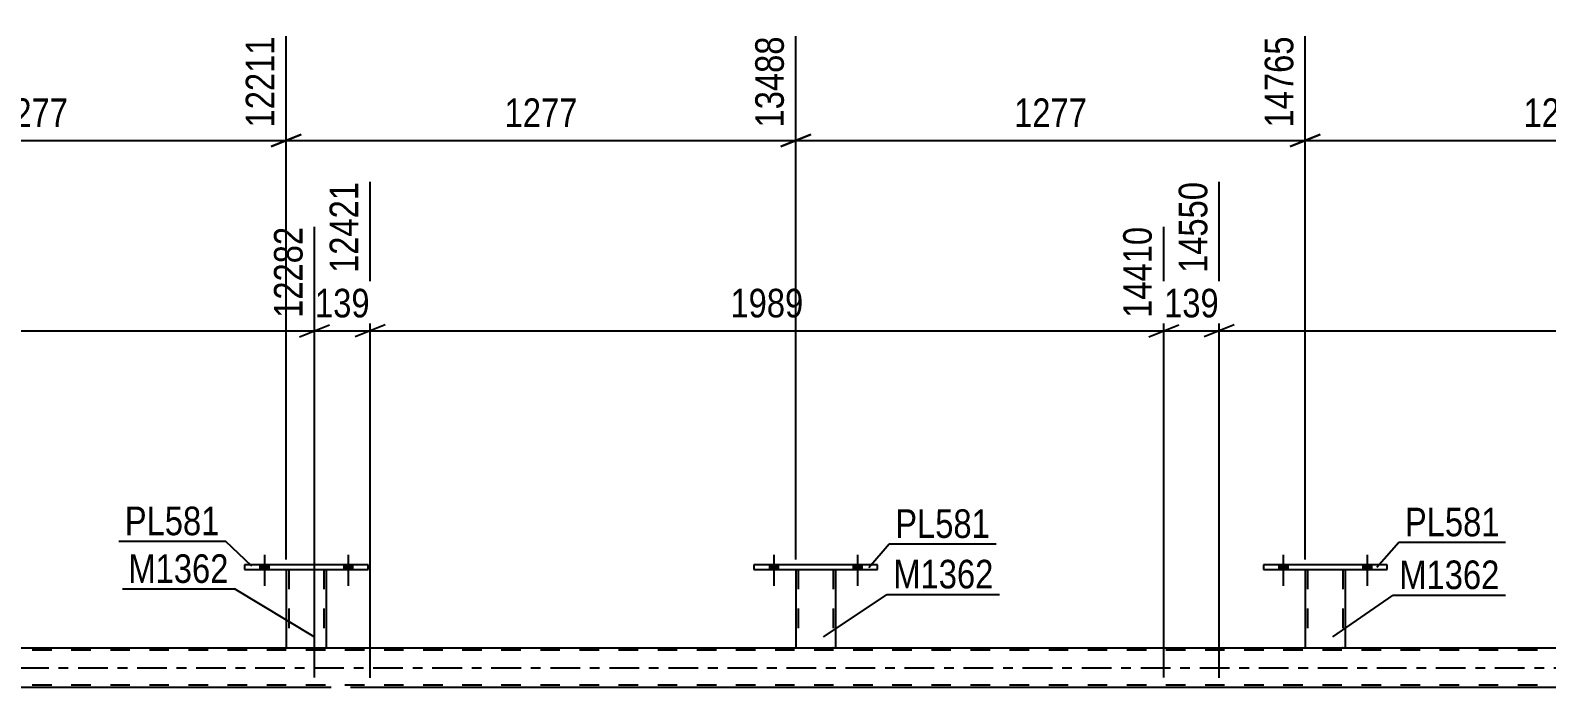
# Model space of a CAD drawing. Header units: millimetres. Extents: x 0 to 841, y 0 to 594.
# Drawn here: x 515 to 667.1, y 435.8 to 501.7 of the extents above; entities that cross this region are included whole.
import ezdxf

# ---------------------------------------------------------------- set-up
doc = ezdxf.new("R2010")
doc.units = ezdxf.units.MM
doc.linetypes.add('DXK_LINE_DOT2', pattern=[3.9198, 1.9599, -1.9599])
doc.linetypes.add('DXK_LINE_DOT3', pattern=[5.9187, 2.979, -0.9799, 0.9799, -0.9799])
doc.styles.add('Arial Narrow', font='ARIALN.TTF', dxfattribs={"height": 0.2})

# ---------------------------------------------------------------- blocks, each defined once
blk = doc.blocks.new('Bolt-103655156-3770 - 3756')
at = {"linetype": 'Continuous'}
for points in [[(538.07, 447.6), (538.95, 447.6), (538.95, 448.08), (538.07, 448.08)], [(546.47, 447.6), (547.35, 447.6), (547.35, 448.08), (546.47, 448.08)]]:
    blk.add_hatch(color=1, dxfattribs=at).paths.add_polyline_path(points)
at = {"color": 1, "linetype": 'Continuous'}
for p, q in [((538.51, 449.08), (538.51, 445.96)), ((546.91, 449.08), (546.91, 445.96)), ((538.07, 448.08), (538.07, 447.6)), ((538.95, 448.08), (538.95, 447.6)), ((546.47, 448.08), (546.47, 447.6)), ((547.35, 448.08), (547.35, 447.6))]:
    blk.add_line(p, q, dxfattribs=at)
blk = doc.blocks.new('Bolt-103655156-3771 - 3756')
at = {"linetype": 'Continuous'}
for points in [[(589.15, 447.6), (590.03, 447.6), (590.03, 448.08), (589.15, 448.08)], [(597.55, 447.6), (598.43, 447.6), (598.43, 448.08), (597.55, 448.08)]]:
    blk.add_hatch(color=1, dxfattribs=at).paths.add_polyline_path(points)
at = {"color": 1, "linetype": 'Continuous'}
for p, q in [((589.59, 449.08), (589.59, 445.96)), ((597.99, 449.08), (597.99, 445.96)), ((589.15, 448.08), (589.15, 447.6)), ((590.03, 448.08), (590.03, 447.6)), ((597.55, 448.08), (597.55, 447.6)), ((598.43, 448.08), (598.43, 447.6))]:
    blk.add_line(p, q, dxfattribs=at)
blk = doc.blocks.new('Bolt-103655156-3772 - 3756')
at = {"linetype": 'Continuous'}
for points in [[(589.15, 447.6), (590.03, 447.6), (590.03, 448.08), (589.15, 448.08)], [(597.55, 447.6), (598.43, 447.6), (598.43, 448.08), (597.55, 448.08)]]:
    blk.add_hatch(color=1, dxfattribs=at).paths.add_polyline_path(points)
at = {"color": 1, "linetype": 'Continuous'}
for p, q in [((589.59, 449.08), (589.59, 445.96)), ((597.99, 449.08), (597.99, 445.96)), ((589.15, 448.08), (589.15, 447.6)), ((590.03, 448.08), (590.03, 447.6)), ((597.55, 448.08), (597.55, 447.6)), ((598.43, 448.08), (598.43, 447.6))]:
    blk.add_line(p, q, dxfattribs=at)
blk = doc.blocks.new('Bolt-103655156-3773 - 3756')
at = {"linetype": 'Continuous'}
for points in [[(640.23, 447.6), (641.11, 447.6), (641.11, 448.08), (640.23, 448.08)], [(648.63, 447.6), (649.51, 447.6), (649.51, 448.08), (648.63, 448.08)]]:
    blk.add_hatch(color=1, dxfattribs=at).paths.add_polyline_path(points)
at = {"color": 1, "linetype": 'Continuous'}
for p, q in [((640.67, 449.08), (640.67, 445.96)), ((649.07, 449.08), (649.07, 445.96)), ((640.23, 448.08), (640.23, 447.6)), ((641.11, 448.08), (641.11, 447.6)), ((648.63, 448.08), (648.63, 447.6)), ((649.51, 448.08), (649.51, 447.6))]:
    blk.add_line(p, q, dxfattribs=at)
blk = doc.blocks.new('Part-103655156-3863 - 3756')
at = {"color": 2, "linetype": 'Continuous'}
for p, q in [((540.71, 447.6), (540.71, 439.76)), ((544.71, 447.6), (544.71, 439.76)), ((540.71, 439.76), (544.71, 439.76))]:
    blk.add_line(p, q, dxfattribs=at)
at = {"color": 7, "linetype": 'DXK_LINE_DOT2'}
for p, q in [((540.71, 447.6), (544.71, 447.6)), ((540.71, 447.6), (540.71, 447.6)), ((540.71, 447.6), (540.71, 447.6)), ((540.95, 447.6), (540.95, 439.76)), ((544.47, 447.6), (544.47, 439.76)), ((544.71, 447.6), (544.71, 447.6)), ((544.71, 447.6), (544.71, 447.6)), ((544.42, 439.76), (544.45, 439.76)), ((544.42, 439.76), (544.45, 439.76)), ((544.45, 439.76), (544.47, 439.76)), ((544.45, 439.76), (544.47, 439.76))]:
    blk.add_line(p, q, dxfattribs=at)
blk = doc.blocks.new('Bolt-103655156-3791 - 3756')
at = {"linetype": 'Continuous'}
for points in [[(538.07, 447.6), (538.95, 447.6), (538.95, 448.08), (538.07, 448.08)], [(546.47, 447.6), (547.35, 447.6), (547.35, 448.08), (546.47, 448.08)]]:
    blk.add_hatch(color=1, dxfattribs=at).paths.add_polyline_path(points)
at = {"color": 1, "linetype": 'Continuous'}
for p, q in [((538.51, 449.08), (538.51, 445.96)), ((546.91, 449.08), (546.91, 445.96)), ((538.07, 448.08), (538.07, 447.6)), ((538.95, 448.08), (538.95, 447.6)), ((546.47, 448.08), (546.47, 447.6)), ((547.35, 448.08), (547.35, 447.6))]:
    blk.add_line(p, q, dxfattribs=at)
blk = doc.blocks.new('Part-103655156-3868 - 3756')
at = {"color": 2, "linetype": 'Continuous'}
for p, q in [((536.51, 448.08), (536.51, 447.6)), ((548.91, 448.08), (536.51, 448.08)), ((536.51, 447.6), (548.91, 447.6)), ((548.91, 447.6), (548.91, 448.08))]:
    blk.add_line(p, q, dxfattribs=at)
blk = doc.blocks.new('Bolt-103655156-3853 - 3756')
at = {"linetype": 'Continuous'}
for points in [[(640.23, 447.6), (641.11, 447.6), (641.11, 448.08), (640.23, 448.08)], [(648.63, 447.6), (649.51, 447.6), (649.51, 448.08), (648.63, 448.08)]]:
    blk.add_hatch(color=1, dxfattribs=at).paths.add_polyline_path(points)
at = {"color": 1, "linetype": 'Continuous'}
for p, q in [((640.67, 449.08), (640.67, 445.96)), ((649.07, 449.08), (649.07, 445.96)), ((640.23, 448.08), (640.23, 447.6)), ((641.11, 448.08), (641.11, 447.6)), ((648.63, 448.08), (648.63, 447.6)), ((649.51, 448.08), (649.51, 447.6))]:
    blk.add_line(p, q, dxfattribs=at)
blk = doc.blocks.new('Part-103655156-3878 - 3756')
at = {"color": 2, "linetype": 'Continuous'}
for p, q in [((591.79, 447.6), (591.79, 439.76)), ((595.79, 447.6), (595.79, 439.76)), ((591.79, 439.76), (595.79, 439.76))]:
    blk.add_line(p, q, dxfattribs=at)
at = {"color": 7, "linetype": 'DXK_LINE_DOT2'}
for p, q in [((591.79, 447.6), (595.79, 447.6)), ((591.79, 447.6), (591.79, 447.6)), ((591.79, 447.6), (591.79, 447.6)), ((592.03, 447.6), (592.03, 439.76)), ((595.55, 447.6), (595.55, 439.76)), ((595.79, 447.6), (595.79, 447.6)), ((595.79, 447.6), (595.79, 447.6)), ((595.54, 439.76), (595.5, 439.76)), ((595.5, 439.76), (595.54, 439.76)), ((595.55, 439.76), (595.54, 439.76)), ((595.54, 439.76), (595.55, 439.76))]:
    blk.add_line(p, q, dxfattribs=at)
blk = doc.blocks.new('Part-103655156-3883 - 3756')
at = {"color": 2, "linetype": 'Continuous'}
for p, q in [((587.59, 448.08), (587.59, 447.6)), ((599.99, 448.08), (587.59, 448.08)), ((587.59, 447.6), (599.99, 447.6)), ((599.99, 447.6), (599.99, 448.08))]:
    blk.add_line(p, q, dxfattribs=at)
blk = doc.blocks.new('Part-103655156-3996 - 3756')
at = {"color": 2, "linetype": 'Continuous'}
for p, q in [((52.26, 439.76), (752.38, 439.76)), ((543.54, 435.76), (463.98, 435.76)), ((628.68, 435.76), (549.12, 435.76)), ((713.81, 435.76), (630.51, 435.76))]:
    blk.add_line(p, q, dxfattribs=at)
at = {"color": 7, "linetype": 'DXK_LINE_DOT2'}
for p, q in [((752.38, 439.52), (52.26, 439.52)), ((752.38, 436), (52.26, 436)), ((549.12, 435.76), (543.54, 435.76)), ((630.51, 435.76), (628.68, 435.76))]:
    blk.add_line(p, q, dxfattribs=at)
at = {"color": 7, "linetype": 'DXK_LINE_DOT3'}
blk.add_line((52.26, 437.76), (752.38, 437.76), dxfattribs=at)
blk = doc.blocks.new('Part-103655156-4022 - 3756')
at = {"color": 2, "linetype": 'Continuous'}
for p, q in [((642.87, 447.6), (642.87, 439.76)), ((646.87, 447.6), (646.87, 439.76)), ((642.87, 439.76), (646.87, 439.76))]:
    blk.add_line(p, q, dxfattribs=at)
at = {"color": 7, "linetype": 'DXK_LINE_DOT2'}
for p, q in [((642.87, 447.6), (646.87, 447.6)), ((642.87, 447.6), (642.87, 447.6)), ((642.87, 447.6), (642.87, 447.6)), ((643.11, 447.6), (643.11, 439.76)), ((646.63, 447.6), (646.63, 439.76)), ((646.87, 447.6), (646.87, 447.6)), ((646.87, 447.6), (646.87, 447.6)), ((646.62, 439.76), (646.58, 439.76)), ((646.58, 439.76), (646.62, 439.76)), ((646.63, 439.76), (646.62, 439.76)), ((646.62, 439.76), (646.63, 439.76))]:
    blk.add_line(p, q, dxfattribs=at)
blk = doc.blocks.new('Part-103655156-4027 - 3756')
at = {"color": 2, "linetype": 'Continuous'}
for p, q in [((638.67, 448.08), (638.67, 447.6)), ((651.07, 448.08), (638.67, 448.08)), ((638.67, 447.6), (651.07, 447.6)), ((651.07, 447.6), (651.07, 448.08))]:
    blk.add_line(p, q, dxfattribs=at)
blk = doc.blocks.new('StraightDimension-103655156-9460 - 3756')
at = {"color": 7, "linetype": 'Continuous'}
for p, q in [((540.71, 448.6), (540.71, 501.06)), ((591.79, 448.6), (591.79, 501.06)), ((542.21, 491.22), (539.21, 490.02)), ((590.29, 490.02), (593.29, 491.22)), ((540.71, 490.62), (591.79, 490.62))]:
    blk.add_line(p, q, dxfattribs=at)
at = {"color": 0, "linetype": 'Continuous'}
blk.add_wipeout([(591.19, 501.66), (586.99, 501.66), (586.99, 491.32), (591.19, 491.32)], dxfattribs=at)
at = {"color": 0}
blk.add_wipeout([(570.51, 491.37), (570.51, 495.57), (562, 495.57), (562, 491.37)], dxfattribs=at)
at = {"color": 3, "linetype": 'Continuous', "style": 'Arial Narrow'}
blk.add_text('13488', height=2.863, rotation=90.0002, dxfattribs=at).set_placement((590.59, 491.92))
at = {"color": 3, "style": 'Arial Narrow'}
blk.add_text('1277', height=2.863, dxfattribs=at).set_placement((562.6, 491.97))
blk = doc.blocks.new('StraightDimension-103655156-9069 - 3756')
at = {"color": 7, "linetype": 'Continuous'}
for p, q in [((549.12, 436.75), (549.12, 486.47)), ((628.68, 436.76), (628.68, 481.97)), ((550.62, 472.13), (547.62, 470.93)), ((549.12, 471.53), (628.68, 471.53)), ((627.18, 470.93), (630.18, 472.13))]:
    blk.add_line(p, q, dxfattribs=at)
at = {"color": 0, "linetype": 'Continuous'}
blk.add_wipeout([(628.08, 482.57), (623.88, 482.57), (623.88, 472.23), (628.08, 472.23)], dxfattribs=at)
at = {"color": 0}
blk.add_wipeout([(593.15, 472.28), (593.15, 476.48), (584.64, 476.48), (584.64, 472.28)], dxfattribs=at)
at = {"color": 3, "linetype": 'Continuous', "style": 'Arial Narrow'}
blk.add_text('14410', height=2.863, rotation=90.0002, dxfattribs=at).set_placement((627.48, 472.83))
at = {"color": 3, "style": 'Arial Narrow'}
blk.add_text('1989', height=2.863, dxfattribs=at).set_placement((585.24, 472.88))
blk = doc.blocks.new('StraightDimension-103655156-9458 - 3756')
at = {"color": 7, "linetype": 'Continuous'}
for p, q in [((642.87, 448.6), (642.87, 501.06)), ((693.95, 448.6), (693.95, 501.06)), ((644.37, 491.22), (641.37, 490.02)), ((692.45, 490.02), (695.45, 491.22)), ((642.87, 490.62), (693.95, 490.62))]:
    blk.add_line(p, q, dxfattribs=at)
at = {"color": 0, "linetype": 'Continuous'}
blk.add_wipeout([(693.35, 501.66), (689.15, 501.66), (689.15, 491.32), (693.35, 491.32)], dxfattribs=at)
at = {"color": 0}
blk.add_wipeout([(672.67, 491.37), (672.67, 495.57), (664.16, 495.57), (664.16, 491.37)], dxfattribs=at)
at = {"color": 3, "linetype": 'Continuous', "style": 'Arial Narrow'}
blk.add_text('16042', height=2.863, rotation=90.0002, dxfattribs=at).set_placement((692.75, 491.92))
at = {"color": 3, "style": 'Arial Narrow'}
blk.add_text('1277', height=2.863, dxfattribs=at).set_placement((664.76, 491.97))
blk = doc.blocks.new('StraightDimension-103655156-9067 - 3756')
at = {"color": 7, "linetype": 'Continuous'}
for p, q in [((634.25, 436.75), (634.25, 486.47)), ((719.39, 436.76), (719.39, 481.97)), ((635.75, 472.13), (632.75, 470.93)), ((634.25, 471.53), (719.39, 471.53)), ((717.89, 470.93), (720.89, 472.13))]:
    blk.add_line(p, q, dxfattribs=at)
at = {"color": 0, "linetype": 'Continuous'}
blk.add_wipeout([(718.79, 482.57), (714.59, 482.57), (714.59, 472.23), (718.79, 472.23)], dxfattribs=at)
at = {"color": 0}
blk.add_wipeout([(681.07, 472.28), (681.07, 476.48), (672.56, 476.48), (672.56, 472.28)], dxfattribs=at)
at = {"color": 3, "linetype": 'Continuous', "style": 'Arial Narrow'}
blk.add_text('16678', height=2.863, rotation=90.0002, dxfattribs=at).set_placement((718.19, 472.83))
at = {"color": 3, "style": 'Arial Narrow'}
blk.add_text('2128', height=2.863, dxfattribs=at).set_placement((673.16, 472.88))
blk = doc.blocks.new('StraightDimension-103655156-9068 - 3756')
at = {"color": 7, "linetype": 'Continuous'}
for p, q in [((634.25, 436.75), (634.25, 486.47)), ((628.68, 436.76), (628.68, 481.97)), ((627.18, 470.93), (630.18, 472.13)), ((628.68, 471.53), (634.25, 471.53)), ((635.75, 472.13), (632.75, 470.93))]:
    blk.add_line(p, q, dxfattribs=at)
at = {"color": 0}
blk.add_wipeout([(634.81, 472.28), (634.81, 476.48), (628.12, 476.48), (628.12, 472.28)], dxfattribs=at)
at = {"color": 3, "style": 'Arial Narrow'}
blk.add_text('139', height=2.863, dxfattribs=at).set_placement((628.72, 472.88))
at = {"color": 0, "linetype": 'Continuous'}
blk.add_wipeout([(633.65, 487.07), (629.45, 487.07), (629.45, 476.73), (633.65, 476.73)], dxfattribs=at)
at = {"color": 3, "linetype": 'Continuous', "style": 'Arial Narrow'}
blk.add_text('14550', height=2.863, rotation=90.0002, dxfattribs=at).set_placement((633.05, 477.33))
blk = doc.blocks.new('StraightDimension-103655156-9070 - 3756')
at = {"color": 7, "linetype": 'Continuous'}
for p, q in [((549.12, 436.75), (549.12, 486.47)), ((543.54, 436.76), (543.54, 481.97)), ((542.04, 470.93), (545.04, 472.13)), ((543.54, 471.53), (549.12, 471.53)), ((550.62, 472.13), (547.62, 470.93))]:
    blk.add_line(p, q, dxfattribs=at)
at = {"color": 0}
blk.add_wipeout([(549.67, 472.28), (549.67, 476.48), (542.99, 476.48), (542.99, 472.28)], dxfattribs=at)
at = {"color": 3, "style": 'Arial Narrow'}
blk.add_text('139', height=2.863, dxfattribs=at).set_placement((543.59, 472.88))
at = {"color": 0, "linetype": 'Continuous'}
blk.add_wipeout([(548.52, 487.07), (544.32, 487.07), (544.32, 476.73), (548.52, 476.73)], dxfattribs=at)
at = {"color": 3, "linetype": 'Continuous', "style": 'Arial Narrow'}
blk.add_text('12421', height=2.863, rotation=90.0002, dxfattribs=at).set_placement((547.92, 477.33))
blk = doc.blocks.new('StraightDimension-103655156-9071 - 3756')
at = {"color": 7, "linetype": 'Continuous'}
for p, q in [((463.98, 436.75), (463.98, 486.47)), ((543.54, 436.76), (543.54, 481.97)), ((465.48, 472.13), (462.48, 470.93)), ((463.98, 471.53), (543.54, 471.53)), ((542.04, 470.93), (545.04, 472.13))]:
    blk.add_line(p, q, dxfattribs=at)
at = {"color": 0, "linetype": 'Continuous'}
blk.add_wipeout([(542.94, 482.57), (538.74, 482.57), (538.74, 472.23), (542.94, 472.23)], dxfattribs=at)
at = {"color": 0}
blk.add_wipeout([(508.02, 472.28), (508.02, 476.48), (499.51, 476.48), (499.51, 472.28)], dxfattribs=at)
at = {"color": 3, "linetype": 'Continuous', "style": 'Arial Narrow'}
blk.add_text('12282', height=2.863, rotation=90.0002, dxfattribs=at).set_placement((542.34, 472.83))
at = {"color": 3, "style": 'Arial Narrow'}
blk.add_text('1989', height=2.863, dxfattribs=at).set_placement((500.11, 472.88))
blk = doc.blocks.new('StraightDimension-103655156-9459 - 3756')
at = {"color": 7, "linetype": 'Continuous'}
for p, q in [((591.79, 448.6), (591.79, 501.06)), ((642.87, 448.6), (642.87, 501.06)), ((593.29, 491.22), (590.29, 490.02)), ((641.37, 490.02), (644.37, 491.22)), ((591.79, 490.62), (642.87, 490.62))]:
    blk.add_line(p, q, dxfattribs=at)
at = {"color": 0, "linetype": 'Continuous'}
blk.add_wipeout([(642.27, 501.66), (638.07, 501.66), (638.07, 491.32), (642.27, 491.32)], dxfattribs=at)
at = {"color": 0}
blk.add_wipeout([(621.59, 491.37), (621.59, 495.57), (613.08, 495.57), (613.08, 491.37)], dxfattribs=at)
at = {"color": 3, "linetype": 'Continuous', "style": 'Arial Narrow'}
blk.add_text('14765', height=2.863, rotation=90.0002, dxfattribs=at).set_placement((641.67, 491.92))
at = {"color": 3, "style": 'Arial Narrow'}
blk.add_text('1277', height=2.863, dxfattribs=at).set_placement((613.68, 491.97))
blk = doc.blocks.new('StraightDimension-103655156-9461 - 3756')
at = {"color": 7, "linetype": 'Continuous'}
for p, q in [((489.63, 448.6), (489.63, 501.06)), ((540.71, 448.6), (540.71, 501.06)), ((491.13, 491.22), (488.13, 490.02)), ((539.21, 490.02), (542.21, 491.22)), ((489.63, 490.62), (540.71, 490.62))]:
    blk.add_line(p, q, dxfattribs=at)
at = {"color": 0, "linetype": 'Continuous'}
blk.add_wipeout([(540.11, 501.66), (535.91, 501.66), (535.91, 491.32), (540.11, 491.32)], dxfattribs=at)
at = {"color": 0}
blk.add_wipeout([(519.43, 491.37), (519.43, 495.57), (510.92, 495.57), (510.92, 491.37)], dxfattribs=at)
at = {"color": 3, "linetype": 'Continuous', "style": 'Arial Narrow'}
blk.add_text('12211', height=2.863, rotation=90.0002, dxfattribs=at).set_placement((539.51, 491.92))
at = {"color": 3, "style": 'Arial Narrow'}
blk.add_text('1277', height=2.863, dxfattribs=at).set_placement((511.52, 491.97))
blk = doc.blocks.new('Mark-103655156-3874 - 3756')
at = {"color": 0}
blk.add_wipeout([(611.62, 445.71), (611.62, 448.71), (601.57, 448.71), (601.57, 445.71)], dxfattribs=at)
blk.add_wipeout([(611.62, 445.71), (611.62, 448.71), (601.57, 448.71), (601.57, 445.71)], dxfattribs=at)
at = {"color": 30, "linetype": 'Continuous'}
for p, q in [((594.57, 440.86), (600.97, 445.11)), ((600.97, 445.11), (612.22, 445.11))]:
    blk.add_line(p, q, dxfattribs=at)
at = {"color": 3, "style": 'Arial Narrow'}
blk.add_text('M1362', height=2.863, dxfattribs=at).set_placement((601.57, 445.71))
blk = doc.blocks.new('Mark-103655156-3859 - 3756')
at = {"color": 0}
blk.add_wipeout([(534.93, 446.26), (534.93, 449.26), (524.88, 449.26), (524.88, 446.26)], dxfattribs=at)
blk.add_wipeout([(534.93, 446.26), (534.93, 449.26), (524.88, 449.26), (524.88, 446.26)], dxfattribs=at)
at = {"color": 30, "linetype": 'Continuous'}
for p in [(524.28, 445.66), (543.49, 440.86)]:
    blk.add_line(p, (535.53, 445.66), dxfattribs=at)
at = {"color": 3, "style": 'Arial Narrow'}
blk.add_text('M1362', height=2.863, dxfattribs=at).set_placement((524.88, 446.26))
blk = doc.blocks.new('Mark-103655156-3864 - 3756')
at = {"color": 0}
blk.add_wipeout([(534.02, 451.04), (534.02, 454.04), (524.52, 454.04), (524.52, 451.04)], dxfattribs=at)
blk.add_wipeout([(534.02, 451.04), (534.02, 454.04), (524.52, 454.04), (524.52, 451.04)], dxfattribs=at)
at = {"color": 30, "linetype": 'Continuous'}
for p in [(523.92, 450.44), (537.25, 447.93)]:
    blk.add_line(p, (534.62, 450.44), dxfattribs=at)
at = {"color": 3, "style": 'Arial Narrow'}
blk.add_text('PL581', height=2.863, dxfattribs=at).set_placement((524.52, 451.04))
blk = doc.blocks.new('Mark-103655156-3879 - 3756')
at = {"color": 0}
blk.add_wipeout([(611.27, 450.77), (611.27, 453.77), (601.76, 453.77), (601.76, 450.77)], dxfattribs=at)
blk.add_wipeout([(611.27, 450.77), (611.27, 453.77), (601.76, 453.77), (601.76, 450.77)], dxfattribs=at)
at = {"color": 30, "linetype": 'Continuous'}
for p, q in [((599.11, 447.8), (601.16, 450.17)), ((601.16, 450.17), (611.87, 450.17))]:
    blk.add_line(p, q, dxfattribs=at)
at = {"color": 3, "style": 'Arial Narrow'}
blk.add_text('PL581', height=2.863, dxfattribs=at).set_placement((601.76, 450.77))
blk = doc.blocks.new('Mark-103655156-4018 - 3756')
at = {"color": 0}
blk.add_wipeout([(662.35, 445.64), (662.35, 448.64), (652.3, 448.64), (652.3, 445.64)], dxfattribs=at)
blk.add_wipeout([(662.35, 445.64), (662.35, 448.64), (652.3, 448.64), (652.3, 445.64)], dxfattribs=at)
at = {"color": 30, "linetype": 'Continuous'}
for p, q in [((645.65, 440.86), (651.7, 445.04)), ((651.7, 445.04), (662.95, 445.04))]:
    blk.add_line(p, q, dxfattribs=at)
at = {"color": 3, "style": 'Arial Narrow'}
blk.add_text('M1362', height=2.863, dxfattribs=at).set_placement((652.3, 445.64))
blk = doc.blocks.new('Mark-103655156-4023 - 3756')
at = {"color": 0}
blk.add_wipeout([(662.36, 450.93), (662.36, 453.93), (652.86, 453.93), (652.86, 450.93)], dxfattribs=at)
blk.add_wipeout([(662.36, 450.93), (662.36, 453.93), (652.86, 453.93), (652.86, 450.93)], dxfattribs=at)
at = {"color": 30, "linetype": 'Continuous'}
for p, q in [((650.06, 447.85), (652.26, 450.33)), ((652.26, 450.33), (662.96, 450.33))]:
    blk.add_line(p, q, dxfattribs=at)
at = {"color": 3, "style": 'Arial Narrow'}
blk.add_text('PL581', height=2.863, dxfattribs=at).set_placement((652.86, 450.93))

msp = doc.modelspace()

# ---------------------------------------------------------------- block references
for name in ['Bolt-103655156-3770 - 3756', 'Bolt-103655156-3791 - 3756', 'Bolt-103655156-3771 - 3756', 'Bolt-103655156-3772 - 3756', 'Bolt-103655156-3773 - 3756', 'Bolt-103655156-3853 - 3756', 'Part-103655156-3868 - 3756', 'Part-103655156-3863 - 3756', 'Part-103655156-3883 - 3756', 'Part-103655156-3878 - 3756', 'Part-103655156-4027 - 3756', 'Part-103655156-4022 - 3756', 'Part-103655156-3996 - 3756']:
    msp.add_blockref(name, (0, 0))

# ---------------------------------------------------------------- next in the draw order: block references
for name in ['StraightDimension-103655156-9460 - 3756', 'StraightDimension-103655156-9458 - 3756']:
    msp.add_blockref(name, (0, 0))

# ---------------------------------------------------------------- next in the draw order: block references
for name in ['StraightDimension-103655156-9069 - 3756', 'StraightDimension-103655156-9067 - 3756']:
    msp.add_blockref(name, (0, 0))

# ---------------------------------------------------------------- next in the draw order: block references
for name in ['StraightDimension-103655156-9070 - 3756', 'StraightDimension-103655156-9068 - 3756', 'Mark-103655156-4018 - 3756']:
    msp.add_blockref(name, (0, 0))

# ---------------------------------------------------------------- next in the draw order: block references
for name in ['StraightDimension-103655156-9459 - 3756', 'StraightDimension-103655156-9071 - 3756', 'Mark-103655156-4023 - 3756']:
    msp.add_blockref(name, (0, 0))

# ---------------------------------------------------------------- next in the draw order: block references
for name in ['StraightDimension-103655156-9461 - 3756', 'Mark-103655156-3874 - 3756']:
    msp.add_blockref(name, (0, 0))

# ---------------------------------------------------------------- next in the draw order: block references
for name in ['Mark-103655156-3879 - 3756', 'Mark-103655156-3859 - 3756']:
    msp.add_blockref(name, (0, 0))

# ---------------------------------------------------------------- next in the draw order: block references
msp.add_blockref('Mark-103655156-3864 - 3756', (0, 0))

doc.saveas('drawing.dxf')
